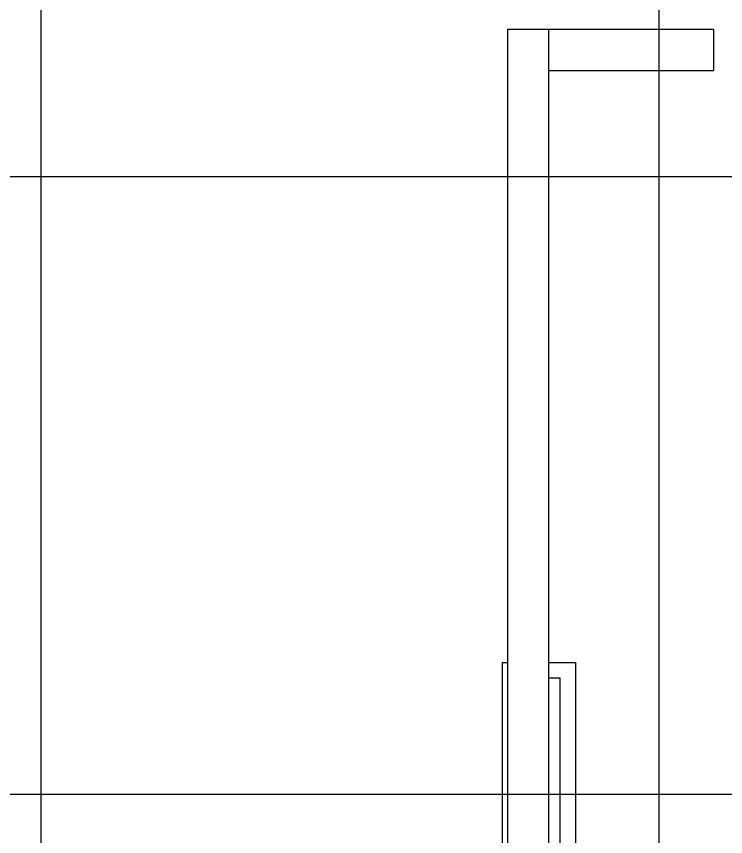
# Model space of a CAD drawing. Header units: millimetres. Extents: x 976 to 9349, y -1578 to 2211.
# Drawn here: x 2850.3 to 2919.2, y 913.7 to 993.4 of the extents above; entities that cross this region are included whole.
import ezdxf

# ---------------------------------------------------------------- set-up
doc = ezdxf.new("R2010")
doc.units = ezdxf.units.MM
doc.layers.add('Płytki', color=254, linetype='Continuous')
doc.layers.add('Wbudowane', color=175, linetype='Continuous')

# ---------------------------------------------------------------- blocks, each defined once
blk = doc.blocks.new('Z$W@#10491')
for p, q in [((20, 150), (0, 150)), ((0, 150), (0, 146)), ((16, 150), (16, 0)), ((20, 150), (20, 0)), ((16, 146), (0, 146)), ((13.4, 88.5), (13.4, 63.5)), ((16, 88.5), (13.4, 88.5)), ((20.5, 88.5), (20, 88.5)), ((20.5, 88.5), (20.5, 63.5)), ((16, 87), (14.9, 87)), ((14.9, 87), (14.9, 65))]:
    blk.add_line(p, q)

msp = doc.modelspace()

# ---------------------------------------------------------------- linework, layer by layer
at = {"layer": 'Płytki'}
for p, q in [((2852.672, 1037.85), (2852.672, 901.65)), ((2912.672, 1037.85), (2912.672, 842.15)), ((2732.672, 977.85), (2967.972, 977.85)), ((2732.672, 917.85), (2967.972, 917.85))]:
    msp.add_line(p, q, dxfattribs=at)

# ---------------------------------------------------------------- block references
at = {"layer": 'Wbudowane', "xscale": -1}
msp.add_blockref('Z$W@#10491', (2917.972, 842.15), dxfattribs=at)

doc.saveas('drawing.dxf')
